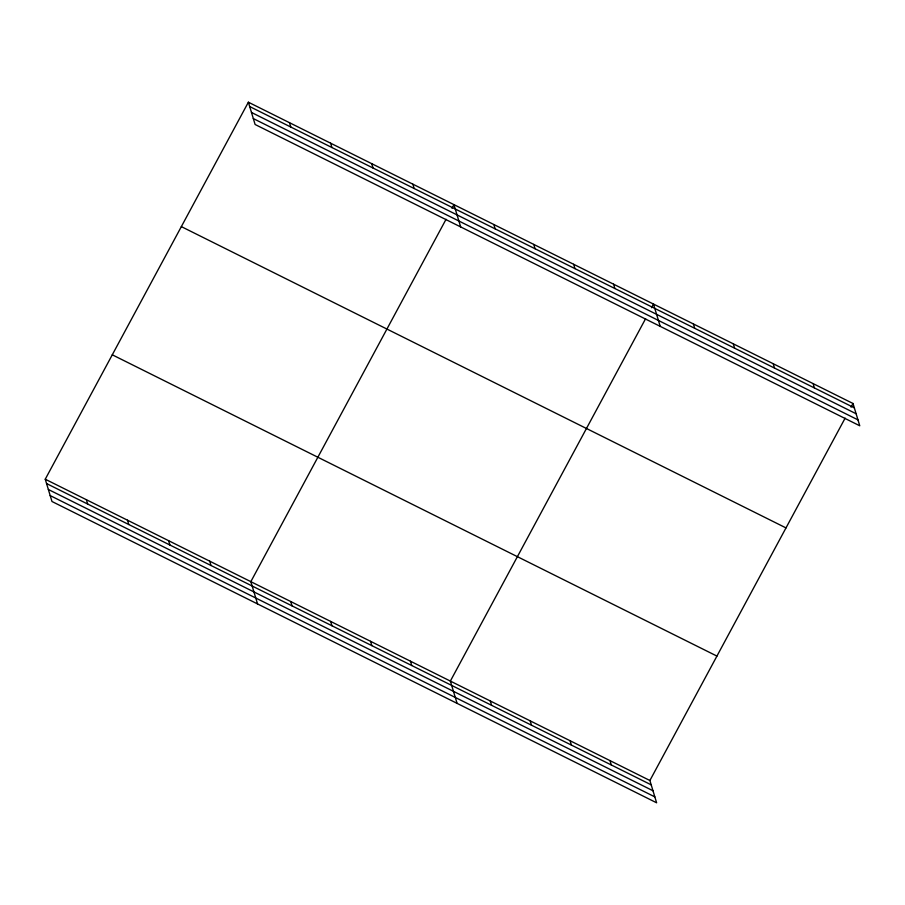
<?xml version="1.0" encoding="UTF-8"?>
<svg xmlns="http://www.w3.org/2000/svg" width="905" height="905" viewBox="0 0 905 905"><rect width="100%" height="100%" fill="white"/><g stroke="black" fill="none" stroke-linecap="round" stroke-linejoin="round"><path stroke-width="1.36" d="M845.134 418.133L649.892 780.506L656.623 802.792L51.981 501.506L45.25 479.22L248.377 102.208L853.019 403.494L859.75 425.78L255.108 124.494L248.377 102.208M446.063 219.282L250.832 581.655L257.563 603.952M451.98 208.297L453.948 204.643L460.679 226.94M645.604 318.707L450.362 681.08L457.093 703.377M651.51 307.723L653.489 304.069L660.22 326.366M851.051 407.148L853.019 403.494M249.678 106.552L854.331 407.838M251.477 112.469L856.119 413.755M253.31 118.578L857.963 419.863M181.339 226.612L785.993 527.909M112.277 354.805L716.93 656.091M45.25 479.22L649.892 780.506M46.562 483.564L651.204 784.85M48.35 489.481L653.003 790.766M50.194 495.589L654.835 796.875M813.109 383.607L814.421 387.951M773.209 363.719L774.522 368.064M733.299 343.832L734.611 348.176M693.388 323.956L694.701 328.3M613.579 284.181L614.891 288.525M573.668 264.294L574.98 268.638M533.769 244.407L535.081 248.751M493.859 224.531L495.171 228.875M609.993 760.619L611.305 764.963M412.838 184.156L414.151 188.5M570.082 740.731L571.394 745.075M371.717 163.669L373.03 168.013M530.172 720.844L531.484 725.188M330.608 143.182L331.92 147.526M490.272 700.968L491.585 705.312M289.487 122.695L290.799 127.039M410.451 661.193L411.764 665.537M370.552 641.306L371.865 645.65M330.642 621.418L331.954 625.762M290.731 601.542L292.044 605.886M209.711 561.168L211.023 565.512M168.602 540.681L169.914 545.025M127.481 520.194L128.793 524.538M86.371 499.707L87.683 504.051"/></g></svg>
